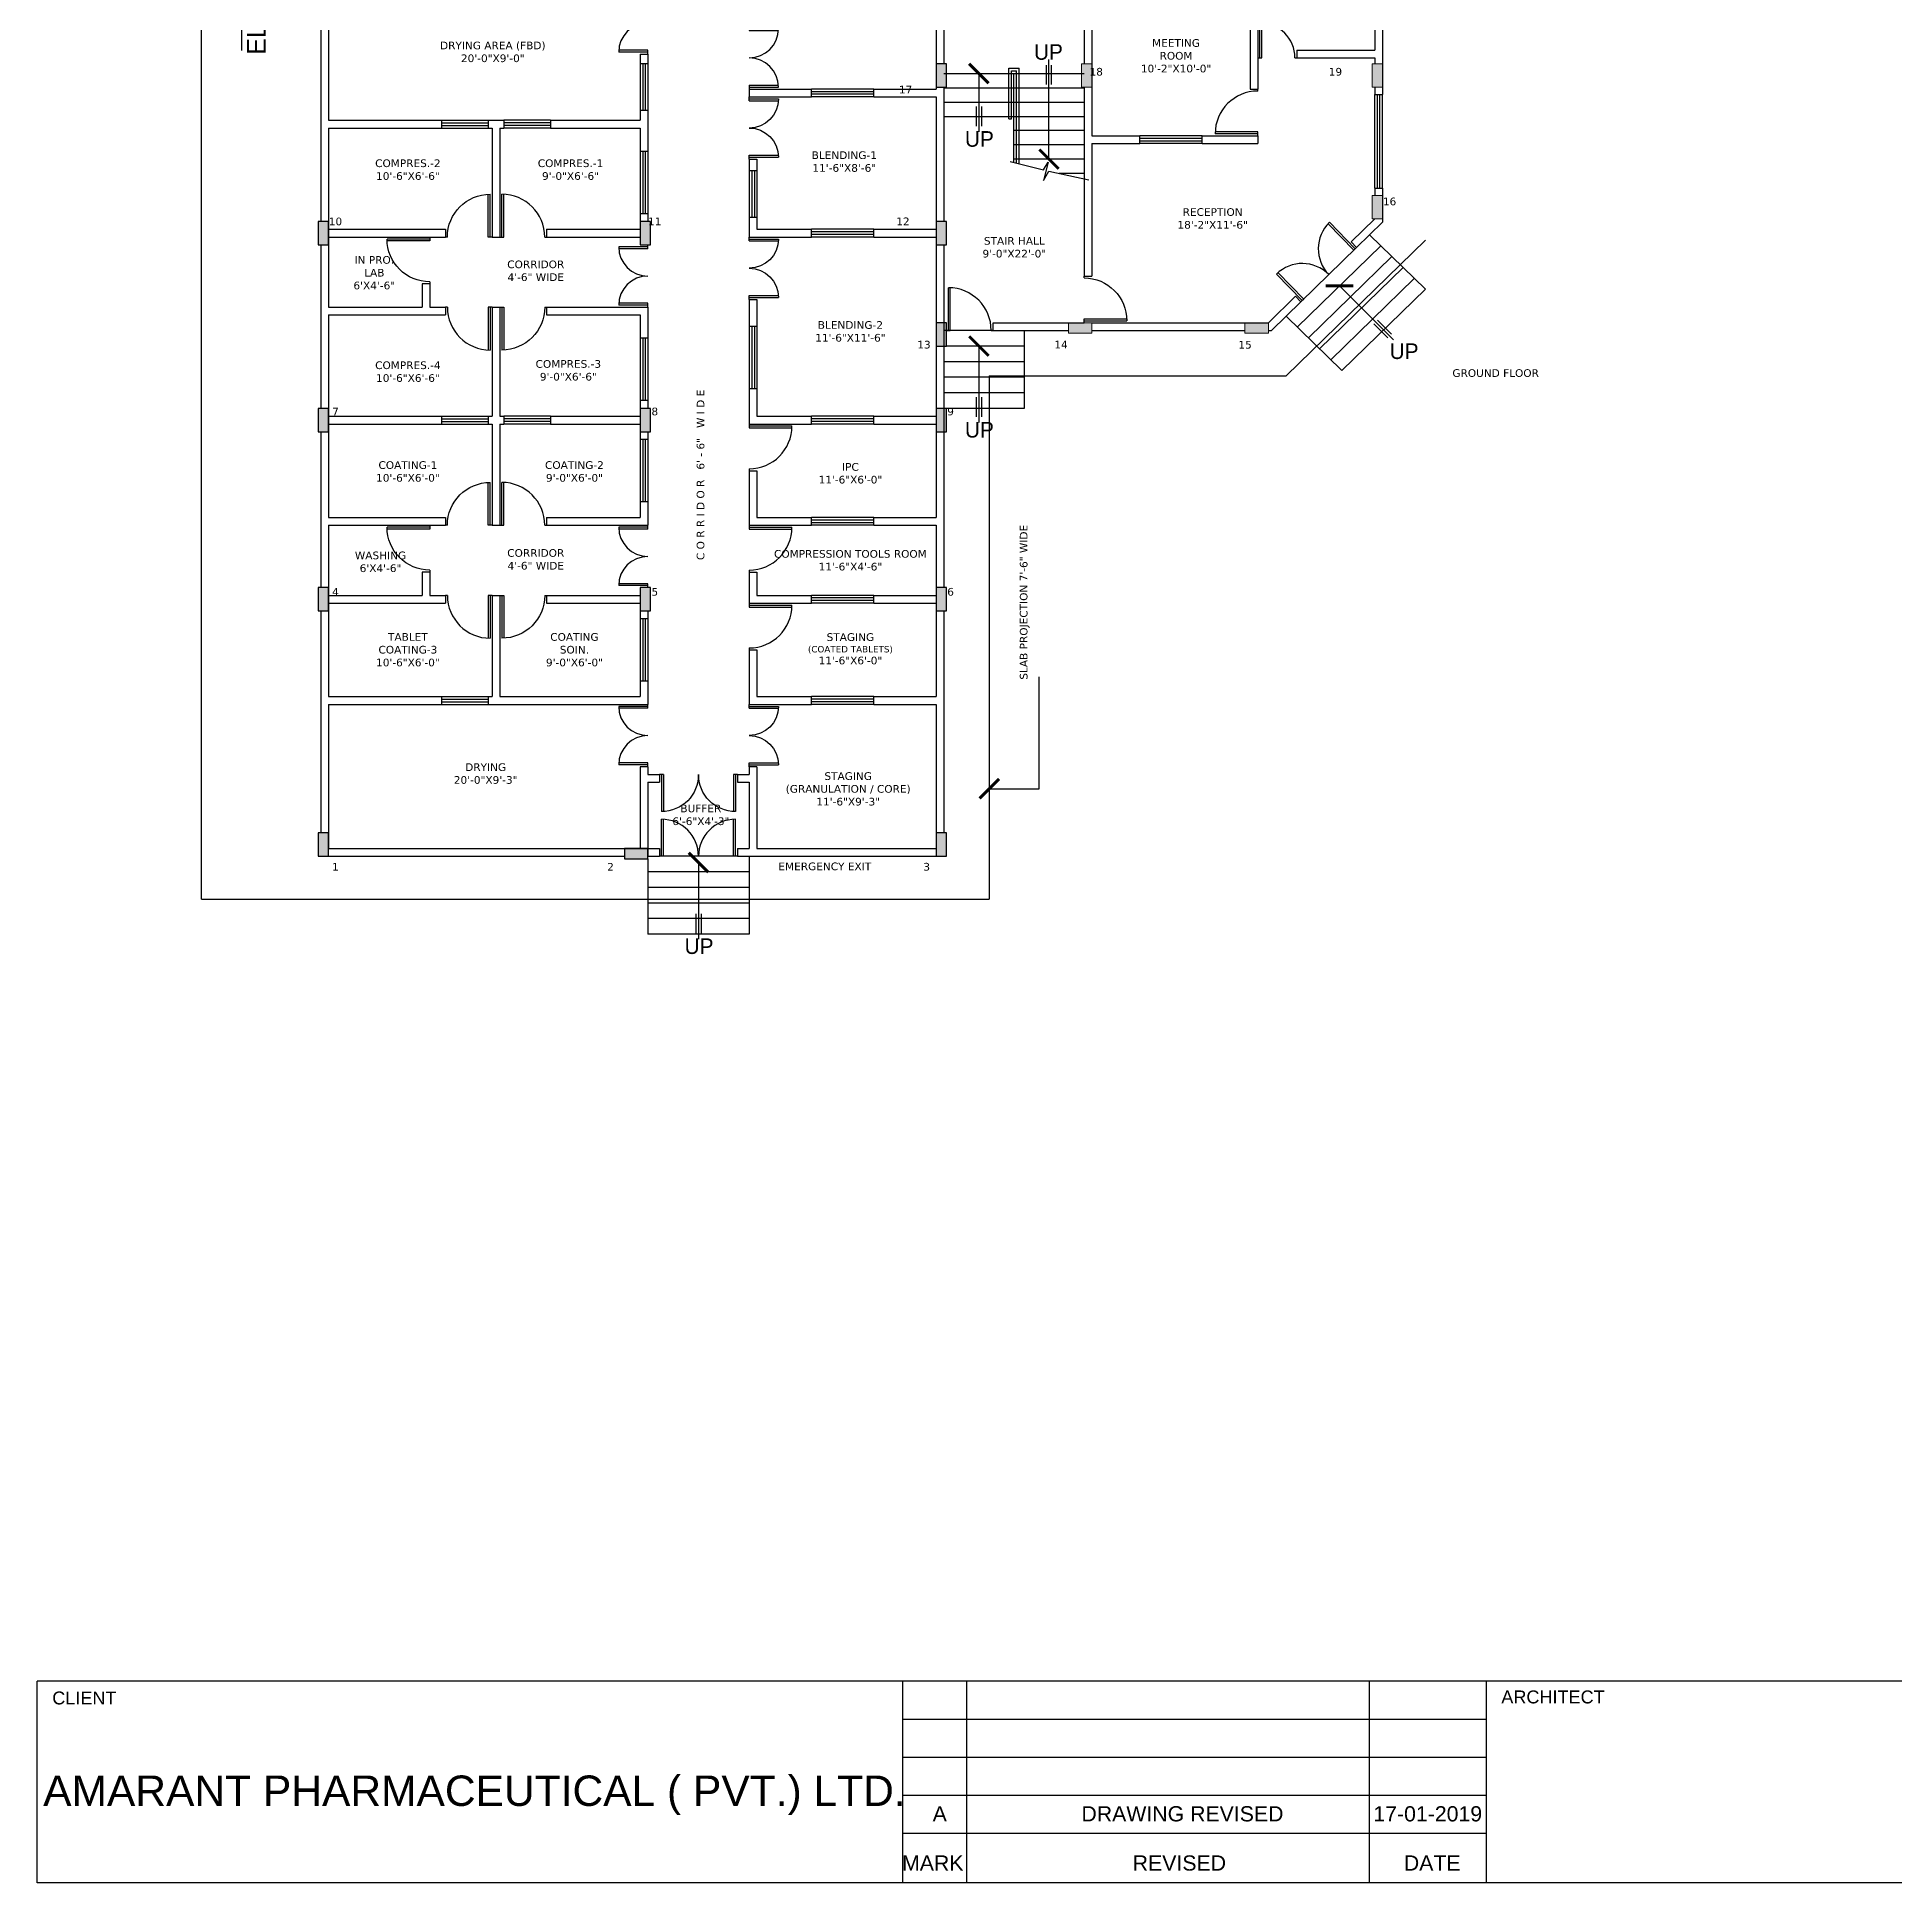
# Model space of a CAD drawing. Header units: inches. Extents: x -217 to 2701, y -906 to 3312.
# Drawn here: x -217 to 1215, y -791 to 631 of the extents above; entities that cross this region are included whole.
import ezdxf

# ---------------------------------------------------------------- set-up
doc = ezdxf.new("R2010")
doc.units = ezdxf.units.IN
doc.header["$MEASUREMENT"] = 0
doc.layers.get('0').update_dxf_attribs({"color": 8, "linetype": 'CONTINUOUS'})
for name, color, linetype in [('COLUMN', 8, 'CONTINUOUS'), ('COLUMN HATCH', 8, 'CONTINUOUS'), ('DOOR', 8, 'CONTINUOUS'), ('M-AA LIGHT', 8, 'CONTINUOUS'), ('OUTER LINE', 8, 'CONTINUOUS'), ('STAIR', 8, 'CONTINUOUS'), ('TEXT', 8, 'CONTINUOUS'), ('WALL', 7, 'CONTINUOUS'), ('WINDOOW', 8, 'CONTINUOUS')]:
    doc.layers.add(name, color=color, linetype=linetype)
doc.styles.add('ARIAL', font='arial.ttf')
doc.styles.add('H St Bt', font='stylu.ttf')
doc.styles.add('ROBINA', font='arial.ttf')
doc.styles.add('VERDANA', font='verdana.ttf')
doc.dimstyles.new('SMZ_DIMENSION_', dxfattribs={"dimtxt": 15, "dimasz": 10, "dimexe": 8, "dimexo": 8, "dimgap": 8, "dimtad": 0, "dimdec": 0, "dimzin": 3, "dimdsep": 46, "dimlunit": 4, "dimtxsty": 'H St Bt', "dimblk": 'ARCHTICK', "dimcen": 0, "dimdle": 8, "dimclrd": 2, "dimclre": 2, "dimclrt": 3, "dimadec": 0, "dimazin": 0, "dimtfac": 1, "dimtdec": 0, "dimtofl": 0, "dimtmove": 2, "dimatfit": 3, "dimldrblk": 'ARCHTICK', "dimfxl": 8, "dimtolj": 1, "dimtzin": 1, "dimarcsym": 0})

# ---------------------------------------------------------------- blocks, each defined once
blk = doc.blocks.new('D3')
for p, q in [((1.5, 0), (1.5, 33)), ((3, 0), (3, 33)), ((0, 0), (3, 0)), ((34.5, 0), (36, 0))]:
    blk.add_line(p, q)
blk.add_arc((1.5, 0), 33, 0, 90)
blk = doc.blocks.new('D2.5')
at = {"color": 0}
for p, q in [((1.5, 0), (1.5, 27)), ((3, 0), (3, 27)), ((0, 0), (3, 0)), ((28.5, 0), (30, 0))]:
    blk.add_line(p, q, dxfattribs=at)
blk.add_arc((1.5, 0), 27, 0, 90, dxfattribs=at)
blk = doc.blocks.new('D5')
for p, q in [((1.5, 0), (1.5, 28.5)), ((3, 0), (3, 28.5)), ((57, 0), (57, 28.5)), ((58.5, 0), (58.5, 28.5)), ((3, 0), (0, 0)), ((60, 0), (57, 0))]:
    blk.add_line(p, q)
for centre, start, end in [((1.5, 0), 0, 90), ((58.5, 0), 90, 180)]:
    blk.add_arc(centre, 28.5, start, end)
blk = doc.blocks.new('D4')
for p, q in [((1.5, 0), (1.5, 22.5)), ((3, 0), (3, 22.4)), ((45, 0), (45, 22.4)), ((46.5, 0), (46.5, 22.5)), ((0, 0), (3, 0)), ((45, 0), (48, 0))]:
    blk.add_line(p, q)
for centre, start, end in [((1.5, 0), 0, 90), ((46.5, 0), 90, 180)]:
    blk.add_arc(centre, 22.5, start, end)

msp = doc.modelspace()

# ---------------------------------------------------------------- hatches: boundary and pattern name
at = {"layer": 'COLUMN HATCH', "linetype": 'Continuous'}
for points in [[(484, 592.5), (484, 610.5), (476, 610.5), (476, 592.5)], [(8, 471), (8, 489), (0, 489), (0, 471)], [(256, 471), (256, 489), (248, 489), (248, 471)], [(484, 471), (484, 489), (476, 489), (476, 471)], [(484, 393), (484, 411), (476, 411), (476, 393)], [(8, 327), (8, 345), (0, 345), (0, 327)], [(256, 327), (256, 345), (248, 345), (248, 327)], [(484, 327), (484, 345), (476, 345), (476, 327)], [(8, 189), (8, 207), (0, 207), (0, 189)], [(256, 189), (256, 207), (248, 207), (248, 189)], [(484, 189), (484, 207), (476, 207), (476, 189)], [(8, 0), (8, 18), (0, 18), (0, 0)], [(484, 0), (484, 18), (476, 18), (476, 0)], [(236, -2), (254, -2), (254, 6), (236, 6)]]:
    msp.add_hatch(color=256, dxfattribs=at).paths.add_polyline_path(points)
at = {"layer": 'TEXT', "lineweight": 0}
for points in [[(484, 592.5), (484, 610.5), (476, 610.5), (476, 592.5)], [(596, 592.5), (596, 610.5), (588, 610.5), (588, 592.5)], [(820, 592.5), (820, 610.5), (812, 610.5), (812, 592.5)], [(820, 491), (820, 509), (812, 509), (812, 491)], [(8, 471), (8, 489), (0, 489), (0, 471)], [(256, 471), (256, 489), (248, 489), (248, 471)], [(484, 471), (484, 489), (476, 489), (476, 471)], [(484, 393), (484, 411), (476, 411), (476, 393)], [(578, 403), (596, 403), (596, 411), (578, 411)], [(714, 403), (732, 403), (732, 411), (714, 411)], [(8, 327), (8, 345), (0, 345), (0, 327)], [(256, 327), (256, 345), (248, 345), (248, 327)], [(484, 327), (484, 345), (476, 345), (476, 327)], [(8, 189), (8, 207), (0, 207), (0, 189)], [(256, 189), (256, 207), (248, 207), (248, 189)], [(484, 189), (484, 207), (476, 207), (476, 189)], [(8, 0), (8, 18), (0, 18), (0, 0)], [(484, 0), (484, 18), (476, 18), (476, 0)], [(236, -2), (254, -2), (254, 6), (236, 6)]]:
    msp.add_hatch(color=256, dxfattribs=at).paths.add_polyline_path(points)

# ---------------------------------------------------------------- linework, layer by layer
at = {"layer": 'COLUMN', "linetype": 'Continuous'}
for p, q in [((248, 610.5), (248, 574.5)), ((250, 610.5), (250, 574.5)), ((252, 610.5), (252, 574.5)), ((254, 610.5), (254, 574.5)), ((428, 591), (380, 591)), ((428, 589), (380, 589)), ((428, 587), (380, 587)), ((428, 585), (380, 585)), ((95, 567), (131, 567)), ((95, 565), (131, 565)), ((95, 563), (131, 563)), ((95, 561), (131, 561)), ((179, 567), (143, 567)), ((179, 565), (143, 565)), ((179, 563), (143, 563)), ((179, 561), (143, 561)), ((248, 543), (248, 495)), ((250, 543), (250, 495)), ((252, 543), (252, 495)), ((254, 543), (254, 495)), ((332, 528), (332, 492)), ((334, 528), (334, 492)), ((336, 528), (336, 492)), ((338, 528), (338, 492)), ((428, 483), (380, 483)), ((428, 481), (380, 481)), ((428, 479), (380, 479)), ((428, 477), (380, 477)), ((332, 408), (332, 360)), ((334, 408), (334, 360)), ((336, 408), (336, 360)), ((338, 408), (338, 360)), ((248, 399), (248, 351)), ((250, 399), (250, 351)), ((252, 399), (252, 351)), ((254, 399), (254, 351)), ((95, 339), (131, 339)), ((95, 337), (131, 337)), ((95, 335), (131, 335)), ((95, 333), (131, 333)), ((179, 339), (143, 339)), ((179, 337), (143, 337)), ((179, 335), (143, 335)), ((179, 333), (143, 333)), ((428, 339), (380, 339)), ((428, 337), (380, 337)), ((428, 335), (380, 335)), ((428, 333), (380, 333)), ((248, 321), (248, 273)), ((250, 321), (250, 273)), ((252, 321), (252, 273)), ((254, 321), (254, 273)), ((428, 261), (380, 261)), ((428, 259), (380, 259)), ((428, 257), (380, 257)), ((428, 255), (380, 255)), ((428, 201), (380, 201)), ((428, 199), (380, 199)), ((428, 197), (380, 197)), ((428, 195), (380, 195)), ((248, 183), (248, 135)), ((250, 183), (250, 135)), ((252, 183), (252, 135)), ((254, 183), (254, 135)), ((95, 123), (131, 123)), ((95, 121), (131, 121)), ((95, 119), (131, 119)), ((95, 117), (131, 117)), ((428, 123), (380, 123)), ((428, 121), (380, 121)), ((428, 119), (380, 119)), ((428, 117), (380, 117))]:
    msp.add_line(p, q, dxfattribs=at)
for points in [[(476, 592.5), (484, 592.5), (484, 610.5), (476, 610.5)], [(0, 471), (8, 471), (8, 489), (0, 489)], [(248, 471), (256, 471), (256, 489), (248, 489)], [(476, 471), (484, 471), (484, 489), (476, 489)], [(476, 393), (484, 393), (484, 411), (476, 411)], [(0, 327), (8, 327), (8, 345), (0, 345)], [(248, 327), (256, 327), (256, 345), (248, 345)], [(476, 327), (484, 327), (484, 345), (476, 345)], [(0, 189), (8, 189), (8, 207), (0, 207)], [(248, 189), (256, 189), (256, 207), (248, 207)], [(476, 189), (484, 189), (484, 207), (476, 207)], [(0, 0), (8, 0), (8, 18), (0, 18)], [(476, 0), (484, 0), (484, 18), (476, 18)], [(236, 6), (236, -2), (254, -2), (254, 6)]]:
    msp.add_lwpolyline(points, close=True, dxfattribs=at)
at = {"layer": 'DOOR', "linetype": 'Continuous'}
for p, q in [((800, 469), (757.1, 427.1)), ((520, 405), (482, 405)), ((323, 0), (263, 0))]:
    msp.add_line(p, q, dxfattribs=at)
at = {"layer": 'M-AA LIGHT'}
for p, q in [((-216.5, -790.7), (-216.5, -635.4)), ((2645.9, -635.4), (-216.5, -635.4)), ((450.3, -790.7), (450.3, -635.4)), ((499.8, -790.7), (499.8, -635.4)), ((810, -790.7), (810, -635.4)), ((900.2, -790.7), (900.2, -635.4)), ((900.2, -664.8), (450.3, -664.8)), ((900.2, -694.1), (450.3, -694.1)), ((900.2, -723.4), (450.3, -723.4)), ((900.2, -752.8), (450.3, -752.8)), ((2645.9, -790.7), (-216.5, -790.7))]:
    msp.add_line(p, q, dxfattribs=at)
at = {"layer": 'OUTER LINE', "linetype": 'Continuous', "ltscale": 12}
for p, q in [((-90, -33), (-90, 2609)), ((745.8, 370), (853, 474.6)), ((517, 370), (517, -33)), ((517, 370), (745.8, 370)), ((-90, -33), (517, -33))]:
    msp.add_line(p, q, dxfattribs=at)
at = {"layer": 'STAIR', "linetype": 'Continuous'}
for p, q in [((482, 603), (590, 603)), ((532, 568), (532, 607)), ((532, 607), (540, 607)), ((534, 568), (534, 605)), ((534, 605), (538, 605)), ((536, 534.6), (536, 603)), ((538, 534.1), (538, 605)), ((540, 533.6), (540, 607)), ((561, 594.4), (561, 609.5)), ((565, 594.4), (565, 609.5)), ((482, 592), (590, 592)), ((482, 581), (590, 581)), ((507, 577.5), (507, 562.5)), ((511, 577.5), (511, 562.5)), ((482, 570), (590, 570)), ((532, 568), (534, 568)), ((590, 559), (536, 559)), ((590, 548), (536, 548)), ((533, 535.3), (558.7, 528.9)), ((590, 537), (536, 537)), ((558.7, 528.9), (562.4, 534.8)), ((562.4, 534.8), (558.7, 520.6)), ((558.7, 520.6), (563, 527.7)), ((563, 527.7), (593.8, 521)), ((590, 526), (570.8, 526)), ((853, 436.8), (810, 478.7)), ((818.6, 470.3), (754.3, 407.7)), ((827.2, 462), (762.9, 399.3)), ((835.8, 453.6), (771.5, 390.9)), ((844.4, 445.2), (780.1, 382.5)), ((853, 436.8), (788.7, 374.1)), ((788.7, 374.1), (745.8, 416)), ((544, 405), (544, 345)), ((813.4, 410.1), (824, 399.5)), ((816.2, 412.9), (826.8, 402.3)), ((544, 393), (484, 393)), ((544, 381), (482, 381)), ((544, 369), (482, 369)), ((544, 357), (482, 357)), ((544, 345), (482, 345)), ((507, 353.6), (507, 338.5)), ((511, 353.6), (511, 338.5)), ((332, 0), (332, -60)), ((254, -2), (254, -60)), ((332, -12), (254, -12)), ((332, -24), (254, -24)), ((332, -36), (254, -36)), ((332, -48), (254, -48)), ((291, -44.3), (291, -59.3)), ((295, -44.3), (295, -59.3)), ((332, -60), (254, -60))]:
    msp.add_line(p, q, dxfattribs=at)
at = {"layer": 'TEXT', "lineweight": 0}
for p, q in [((814, 615), (814, 610.5)), ((732, 405), (734.4, 405))]:
    msp.add_line(p, q, dxfattribs=at)
for points in [[(476, 592.5), (484, 592.5), (484, 610.5), (476, 610.5)], [(588, 592.5), (596, 592.5), (596, 610.5), (588, 610.5)], [(812, 592.5), (820, 592.5), (820, 610.5), (812, 610.5)], [(812, 491), (820, 491), (820, 509), (812, 509)], [(0, 471), (8, 471), (8, 489), (0, 489)], [(248, 471), (256, 471), (256, 489), (248, 489)], [(476, 471), (484, 471), (484, 489), (476, 489)], [(476, 393), (484, 393), (484, 411), (476, 411)], [(578, 411), (578, 403), (596, 403), (596, 411)], [(714, 411), (714, 403), (732, 403), (732, 411)], [(0, 327), (8, 327), (8, 345), (0, 345)], [(248, 327), (256, 327), (256, 345), (248, 345)], [(476, 327), (484, 327), (484, 345), (476, 345)], [(0, 189), (8, 189), (8, 207), (0, 207)], [(248, 189), (256, 189), (256, 207), (248, 207)], [(476, 189), (484, 189), (484, 207), (476, 207)], [(0, 0), (8, 0), (8, 18), (0, 18)], [(476, 0), (484, 0), (484, 18), (476, 18)], [(236, 6), (236, -2), (254, -2), (254, 6)]]:
    msp.add_lwpolyline(points, close=True, dxfattribs=at)
at = {"layer": 'WALL'}
msp.add_line((-59.1, 785.7), (-59.1, 620.6), dxfattribs=at)
at = {"layer": 'WALL', "linetype": 'Continuous'}
for p, q in [((8, 684), (8, 567)), ((476, 675), (476, 591)), ((482, 675), (482, 610.5)), ((590, 675), (590, 610.5)), ((596, 675), (596, 555)), ((718, 675), (718, 591)), ((724, 675), (724, 591)), ((814, 675), (814, 621)), ((820, 675), (820, 586.7)), ((2, 663), (2, 489)), ((248, 618), (248, 610.5)), ((248, 618), (254, 618)), ((254, 618), (254, 610.5)), ((754, 621), (814, 621)), ((754, 621), (754, 615)), ((254, 610.5), (248, 610.5)), ((754, 615), (814, 615)), ((814, 615), (814, 610.5)), ((332, 591), (380, 591)), ((332, 591), (332, 585)), ((380, 585), (380, 591)), ((428, 591), (476, 591)), ((428, 585), (428, 591)), ((482, 592.5), (482, 489)), ((590, 592.5), (590, 447)), ((718, 591), (724, 591)), ((814, 592.5), (814, 586.7)), ((254, 574.5), (248, 574.5)), ((248, 574.5), (248, 567)), ((254, 574.5), (254, 543)), ((332, 585), (380, 585)), ((428, 585), (476, 585)), ((476, 585), (476, 261)), ((814, 586.7), (820, 586.7)), ((8, 567), (95, 567)), ((8, 561), (95, 561)), ((8, 561), (8, 423)), ((95, 567), (95, 561)), ((131, 567), (131, 561)), ((131, 567), (143, 567)), ((131, 561), (134, 561)), ((134, 561), (134, 477)), ((140, 561), (140, 477)), ((140, 561), (143, 561)), ((143, 567), (143, 561)), ((179, 567), (179, 561)), ((179, 567), (248, 567)), ((179, 561), (248, 561)), ((248, 561), (248, 543)), ((596, 555), (633, 555)), ((596, 549), (633, 549)), ((596, 549), (596, 447)), ((633, 549), (633, 555)), ((681, 549), (681, 555)), ((681, 555), (724, 555)), ((681, 549), (724, 549)), ((724, 555), (724, 549)), ((254, 543), (248, 543)), ((332, 537), (338, 537)), ((332, 537), (332, 528)), ((338, 537), (338, 528)), ((338, 528), (332, 528)), ((814, 514.7), (820, 514.7)), ((814, 514.7), (814, 509)), ((820, 514.7), (820, 488.5)), ((254, 495), (248, 495)), ((248, 495), (248, 471)), ((254, 495), (254, 489)), ((338, 492), (332, 492)), ((332, 492), (332, 477)), ((338, 492), (338, 483)), ((795.8, 473.3), (814, 491)), ((800, 469), (820, 488.5)), ((8, 483), (98, 483)), ((8, 477), (98, 477)), ((98, 483), (98, 477)), ((134, 477), (140, 477)), ((176, 483), (248, 483)), ((176, 483), (176, 477)), ((176, 477), (248, 477)), ((332, 477), (380, 477)), ((338, 483), (380, 483)), ((380, 477), (380, 483)), ((428, 483), (476, 483)), ((428, 477), (428, 483)), ((428, 477), (476, 477)), ((795.8, 473.3), (800, 469)), ((2, 471), (2, 345)), ((482, 471), (482, 207)), ((590, 447), (596, 447)), ((80, 441), (80, 423)), ((86, 441), (80, 441)), ((86, 441), (86, 423)), ((732, 411), (752.9, 431.4)), ((752.9, 431.4), (757.1, 427.1)), ((8, 423), (80, 423)), ((8, 417), (98, 417)), ((8, 417), (8, 261)), ((86, 423), (98, 423)), ((98, 423), (98, 417)), ((134, 423), (134, 339)), ((134, 423), (140, 423)), ((140, 423), (140, 339)), ((176, 423), (176, 417)), ((176, 423), (254, 423)), ((176, 417), (248, 417)), ((248, 417), (248, 399)), ((254, 423), (254, 399)), ((332, 429), (338, 429)), ((332, 429), (332, 408)), ((338, 429), (338, 408)), ((734.4, 405), (757.1, 427.1)), ((338, 408), (332, 408)), ((520, 411), (590, 411)), ((520, 405), (520, 411)), ((520, 405), (578, 405)), ((596, 411), (732, 411)), ((596, 405), (714, 405)), ((732, 405), (734.4, 405)), ((254, 399), (248, 399)), ((338, 360), (332, 360)), ((332, 360), (332, 333)), ((338, 360), (338, 339)), ((254, 351), (248, 351)), ((248, 351), (248, 321)), ((254, 351), (254, 345)), ((8, 339), (95, 339)), ((8, 333), (95, 333)), ((95, 339), (95, 333)), ((131, 339), (131, 333)), ((131, 339), (134, 339)), ((131, 333), (134, 333)), ((134, 333), (134, 255)), ((140, 339), (143, 339)), ((140, 333), (140, 255)), ((140, 333), (143, 333)), ((143, 339), (143, 333)), ((179, 339), (248, 339)), ((179, 339), (179, 333)), ((179, 333), (248, 333)), ((332, 333), (380, 333)), ((338, 339), (380, 339)), ((380, 333), (380, 339)), ((428, 339), (476, 339)), ((428, 333), (428, 339)), ((428, 333), (476, 333)), ((2, 327), (2, 207)), ((254, 321), (248, 321)), ((254, 327), (254, 321)), ((332, 297), (338, 297)), ((332, 297), (332, 255)), ((338, 297), (338, 261)), ((254, 273), (248, 273)), ((248, 273), (248, 261)), ((254, 273), (254, 255)), ((8, 261), (98, 261)), ((98, 261), (98, 255)), ((176, 261), (248, 261)), ((176, 261), (176, 255)), ((338, 261), (380, 261)), ((380, 255), (380, 261)), ((428, 261), (476, 261)), ((428, 255), (428, 261)), ((8, 255), (8, 123)), ((8, 255), (98, 255)), ((134, 255), (140, 255)), ((176, 255), (254, 255)), ((332, 255), (380, 255)), ((428, 255), (476, 255)), ((476, 255), (476, 123)), ((80, 219), (80, 201)), ((86, 219), (80, 219)), ((86, 219), (86, 201)), ((332, 219), (338, 219)), ((332, 219), (332, 195)), ((338, 219), (338, 201)), ((8, 201), (80, 201)), ((86, 201), (98, 201)), ((98, 201), (98, 195)), ((134, 201), (134, 123)), ((134, 201), (140, 201)), ((140, 201), (140, 123)), ((176, 201), (176, 195)), ((176, 201), (248, 201)), ((248, 207), (248, 183)), ((338, 201), (380, 201)), ((380, 195), (380, 201)), ((428, 201), (476, 201)), ((428, 195), (428, 201)), ((2, 189), (2, 18)), ((8, 195), (98, 195)), ((176, 195), (248, 195)), ((254, 189), (254, 183)), ((332, 195), (380, 195)), ((428, 195), (476, 195)), ((482, 189), (482, 18)), ((254, 183), (248, 183)), ((332, 159), (338, 159)), ((332, 159), (332, 117)), ((338, 159), (338, 123)), ((254, 135), (248, 135)), ((248, 135), (248, 123)), ((254, 135), (254, 117)), ((555.4, 52.1), (555.4, 138.3)), ((8, 123), (95, 123)), ((8, 117), (95, 117)), ((8, 117), (8, 6)), ((95, 123), (95, 117)), ((131, 123), (131, 117)), ((131, 123), (134, 123)), ((131, 117), (254, 117)), ((140, 123), (248, 123)), ((332, 117), (380, 117)), ((338, 123), (380, 123)), ((380, 117), (380, 123)), ((428, 117), (428, 123)), ((428, 123), (476, 123)), ((428, 117), (476, 117)), ((476, 117), (476, 6)), ((248, 69), (248, 6)), ((254, 69), (248, 69)), ((254, 69), (254, 63)), ((254, 63), (263, 63)), ((263, 63), (263, 57)), ((323, 63), (323, 57)), ((323, 63), (332, 63)), ((338, 69), (332, 69)), ((332, 69), (332, 63)), ((338, 69), (338, 6)), ((254, 57), (263, 57)), ((254, 57), (254, 0)), ((323, 57), (332, 57)), ((332, 57), (332, 6)), ((2, 0), (236, 0)), ((8, 6), (263, 6)), ((254, 0), (263, 0)), ((263, 6), (263, 0)), ((323, 6), (323, 0)), ((323, 6), (332, 6)), ((323, 0), (482, 0)), ((338, 6), (476, 6))]:
    msp.add_line(p, q, dxfattribs=at)
at = {"layer": 'WINDOOW', "linetype": 'Continuous'}
for p, q in [((814, 514.7), (814, 586.7)), ((816, 514.7), (816, 586.7)), ((818, 514.7), (818, 586.7)), ((820, 514.7), (820, 586.7)), ((681, 555), (633, 555)), ((681, 553), (633, 553)), ((681, 551), (633, 551)), ((681, 549), (633, 549))]:
    msp.add_line(p, q, dxfattribs=at)

# ---------------------------------------------------------------- block references
at = {"layer": 'COLUMN', "linetype": 'Continuous'}
for name, p, rotation in [('D4', (254, 618), 90), ('D4', (332, 639), 270), ('D3', (724, 555), 90), ('D5', (757.1, 427.1), 44.29268063218355), ('D4', (254, 423), 90), ('D3', (134, 423), 180), ('D3', (332, 333), 270), ('D4', (254, 207), 90), ('D3', (332, 255), 270), ('D3', (134, 201), 180), ('D3', (332, 195), 270), ('D4', (254, 69), 90)]:
    msp.add_blockref(name, p, dxfattribs=dict(at, rotation=rotation))
for name, p in [('D2.5', (724, 615)), ('D3', (140, 477)), ('D3', (484, 405)), ('D3', (140, 255)), ('D5', (263, 0))]:
    msp.add_blockref(name, p, dxfattribs=at)
at = {"layer": 'COLUMN', "linetype": 'Continuous', "xscale": -1}
for name, p, rotation in [('D4', (332, 537), 270), ('D3', (86, 477), 90), ('D4', (332, 429), 270), ('D3', (590, 411), 270), ('D3', (140, 423), 180), ('D3', (86, 255), 90), ('D3', (140, 201), 180), ('D4', (332, 69), 270), ('D5', (263, 63), 180)]:
    msp.add_blockref(name, p, dxfattribs=dict(at, rotation=rotation))
for p in [(134, 477), (134, 255)]:
    msp.add_blockref('D3', p, dxfattribs=at)

# ---------------------------------------------------------------- texts
at = {"layer": 'M-AA LIGHT'}
for s, height, style, p in [('CLIENT', 9.96, 'ROBINA', (-204.9, -653.3)), ('ARCHITECT', 9.96, 'ROBINA', (911.5, -652.5)), ('AMARANT PHARMACEUTICAL ( PVT.) LTD.', 23.458, 'ARIAL', (-211.9, -731.5)), ('A', 11.7, 'ROBINA', (473.4, -743.4)), ('DRAWING REVISED', 11.729, 'ROBINA', (588, -743.4)), ('17-01-2019', 11.73, 'ROBINA', (812.9, -743.4)), ('MARK', 11.73, 'ROBINA', (449.8, -781.3)), ('REVISED', 11.73, 'ROBINA', (627.5, -781.3)), ('DATE', 11.73, 'ROBINA', (836.4, -781.3))]:
    msp.add_text(s, height=height, dxfattribs=dict(at, style=style)).set_placement(p)
at = {"layer": 'STAIR', "linetype": 'Continuous', "char_height": 12, "width": 140.211, "attachment_point": 5, "style": 'H St Bt'}
for insert in [(562.6, 619.5), (509.4, 552.5), (836.6, 389), (509.4, 328.5), (293.4, -69.3)]:
    msp.add_mtext('UP', dxfattribs=dict(at, insert=insert))
at = {"layer": 'TEXT', "lineweight": 0, "style": 'VERDANA'}
msp.add_text('GROUND FLOOR', height=5.906, dxfattribs=at).set_placement((873.8, 369.3))
at = {"layer": 'TEXT', "linetype": 'Continuous', "attachment_point": 5, "style": 'VERDANA'}
for s, insert, char_height, width in [('DRYING AREA (FBD) \\P20\'-0"X9\'-0"', (134.5, 619.6), 5.906, 153.564), ('MEETING\\PROOM \\P10\'-2"X10\'-0"', (660.9, 616.6), 5.906, 58.889), ('COMPRES.-2 \\P10\'-6"X6\'-6"', (69.1, 528.9), 5.906, 140.211), ('COMPRES.-1 \\P9\'-0"X6\'-6"', (194.4, 528.9), 5.906, 140.211), ('BLENDING-1\\P11\'-6"X8\'-6"', (405.3, 535.1), 5.906, 140.211), ('RECEPTION\\P18\'-2"X11\'-6"', (689.1, 491.3), 5.906, 140.211), ('STAIR HALL \\P9\'-0"X22\'-0"', (536.3, 469.1), 5.906, 140.211), ('IN PRO.\\PLAB \\P6\'X4\'-6"', (43.2, 449.5), 5.91, 140.211), ('CORRIDOR\\P4\'-6" WIDE', (167.6, 451), 5.91, 140.211), ('BLENDING-2 \\P11\'-6"X11\'-6"', (410, 404.3), 5.906, 140.211), ('COMPRES.-4 \\P10\'-6"X6\'-6"', (69.1, 373.3), 5.906, 140.211), ('COMPRES.-3 \\P9\'-0"X6\'-6"', (192.7, 374.3), 5.906, 140.211), ('COATING-1 \\P10\'-6"X6\'-0"', (69.1, 296.4), 5.906, 140.211), ('COATING-2 \\P9\'-0"X6\'-0"', (197.4, 296.4), 5.906, 140.211), ('IPC\\P11\'-6"X6\'-0"', (410, 295), 5.906, 140.211), ('WASHING \\P6\'X4\'-6"', (48, 226.8), 5.91, 140.211), ('CORRIDOR\\P4\'-6" WIDE', (167.6, 228.7), 5.91, 140.211), ('COMPRESSION TOOLS ROOM \\P11\'-6"X4\'-6"', (410, 228), 5.906, 140.211), ('TABLET\\PCOATING-3 \\P10\'-6"X6\'-0"', (69.1, 159.1), 5.906, 140.211), ('COATING\\PSOIN. \\P9\'-0"X6\'-0"', (197.4, 159.1), 5.906, 140.211), ('STAGING\\P{\\H0.8333x;(COATED TABLETS)} \\P11\'-6"X6\'-0"', (410, 159.8), 5.906, 152.99), ('DRYING \\P20\'-0"X9\'-3"', (129, 63.7), 5.906, 140.211), ('STAGING\\P(GRANULATION / CORE) \\P11\'-6"X9\'-3"', (408.3, 51.9), 5.906, 140.211), ('BUFFER \\P6\'-6"X4\'-3"', (294.8, 31.9), 5.906, 140.211), ('EMERGENCY EXIT', (390.3, -7.8), 5.906, 176.412)]:
    msp.add_mtext(s, dxfattribs=dict(at, insert=insert, char_height=char_height, width=width))
at = {"layer": 'TEXT', "lineweight": 0, "char_height": 5.91, "width": 5.139, "attachment_point": 5, "style": 'VERDANA'}
for s, insert in [('18', (599.4, 604.3)), ('19', (783.7, 604.3)), ('17', (452.5, 590.6)), ('16', (825.4, 504.4)), ('10', (13.3, 489)), ('11', (259.3, 489.1)), ('12', (450.5, 489.1)), ('13', (466.7, 394.1)), ('14', (572.3, 394.2)), ('15', (714.1, 394)), ('7', (13.3, 342.6)), ('8', (259.3, 342.6)), ('9', (487.2, 342.6)), ('4', (13.3, 203.8)), ('5', (259.3, 203.7)), ('6', (487.2, 203.7)), ('1', (13.3, -8.1)), ('2', (225.2, -8.1)), ('3', (468.8, -8.1))]:
    msp.add_mtext(s, dxfattribs=dict(at, insert=insert))
at = {"layer": 'TEXT', "linetype": 'Continuous', "char_height": 5.906, "width": 366.992, "attachment_point": 5, "rotation": 90, "style": 'VERDANA'}
for s, insert in [('C O R R I D O R   6\' - 6"   W I D E', (294.6, 293.8)), ('SLAB PROJECTION 7\'-6" WIDE', (544.3, 195.7))]:
    msp.add_mtext(s, dxfattribs=dict(at, insert=insert))
at = {"layer": 'WALL', "linetype": 'Continuous', "insert": (-59.6, 697.6), "char_height": 14.4, "width": 169.772, "attachment_point": 5, "rotation": 90, "style": 'H St Bt'}
msp.add_mtext('PROPOSED ELECTRIC ROOM', dxfattribs=at)

# ---------------------------------------------------------------- leaders
at = {"layer": 'WALL', "linetype": 'Continuous'}
for points, override in [([(509, 603), (509, 558.1)], {"dimasz": 15, "dimclrd": 256}), ([(563, 537), (563, 613.9)], {"dimasz": 15, "dimtad": 0, "dimclrd": 256}), ([(786.9, 439.4), (828.5, 397.8)], {"dimasz": 15, "dimclrd": 256}), ([(509, 393), (509, 334.1)], {"dimasz": 15, "dimclrd": 256}), ([(517, 52.1), (555.4, 52.1)], {"dimasz": 15, "dimclrd": 256}), ([(293, -4.8), (293, -63.7)], {"dimasz": 15, "dimclrd": 256})]:
    msp.add_leader(points, dimstyle='SMZ_DIMENSION_', override=override, dxfattribs=at)

doc.saveas('drawing.dxf')
